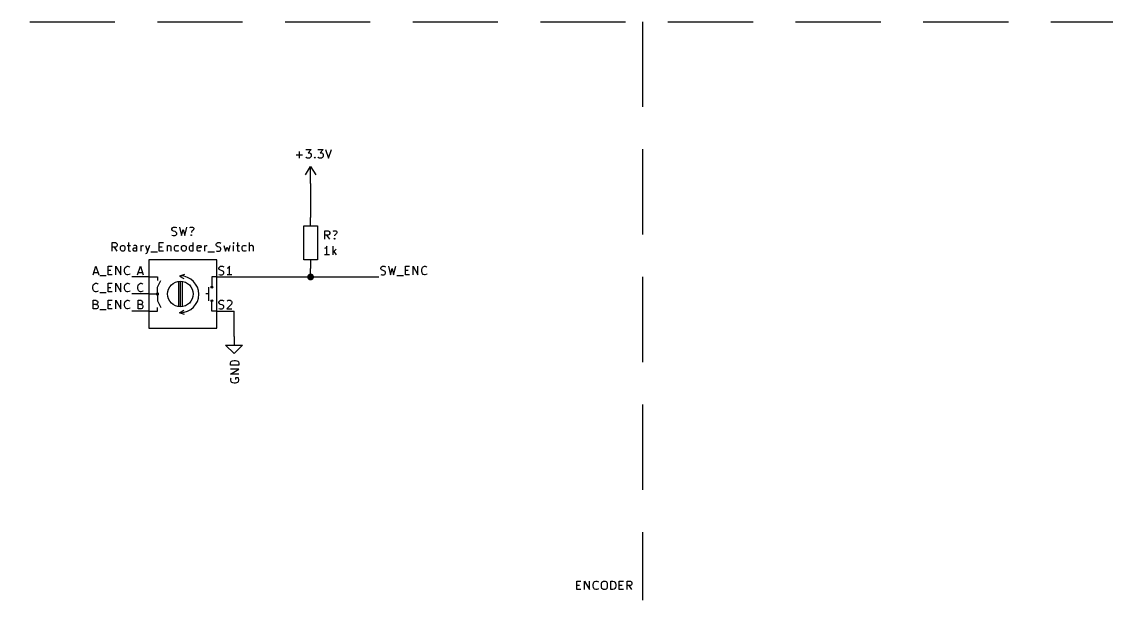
# Model space of a CAD drawing. Extents: x 0.5 to 16.1, y -11.2 to -0.6.
# Drawn here: x 6.45 to 12.83, y -11.2 to -7.8 of the extents above; entities that cross this region are included whole.
import ezdxf

# ---------------------------------------------------------------- set-up
doc = ezdxf.new("R2010")
doc.units = 0
doc.header["$MEASUREMENT"] = 0
doc.linetypes.add('DASHED', pattern=[0.75, 0.5, -0.25])
for name, color, linetype in [('BLACK', 7, 'CONTINUOUS'), ('BLUE3', 171, 'CONTINUOUS'), ('CYAN2', 4, 'CONTINUOUS'), ('GREEN2', 3, 'CONTINUOUS'), ('LYELLOW', 51, 'CONTINUOUS'), ('RED2', 1, 'CONTINUOUS')]:
    doc.layers.add(name, color=color, linetype=linetype)

msp = doc.modelspace()

# ---------------------------------------------------------------- linework, layer by layer
at = {"layer": 'BLACK', "linetype": 'CONTINUOUS'}
for p, q in [((6.873, -9.287), (6.889, -9.237)), ((6.889, -9.237), (6.906, -9.287)), ((6.961, -9.287), (6.961, -9.237)), ((6.961, -9.237), (6.985, -9.237)), ((7.006, -9.287), (7.006, -9.237)), ((7.006, -9.237), (7.035, -9.287)), ((7.035, -9.287), (7.035, -9.237)), ((7.061, -9.244), (7.066, -9.24)), ((7.066, -9.24), (7.073, -9.237)), ((7.073, -9.237), (7.077, -9.237)), ((7.077, -9.237), (7.085, -9.24)), ((7.085, -9.24), (7.087, -9.242)), ((8.564, -9.242), (8.567, -9.24)), ((8.567, -9.24), (8.572, -9.237)), ((8.572, -9.237), (8.583, -9.237)), ((8.583, -9.237), (8.591, -9.24)), ((8.607, -9.237), (8.619, -9.287)), ((8.638, -9.287), (8.65, -9.237)), ((8.707, -9.287), (8.707, -9.237)), ((8.707, -9.237), (8.731, -9.237)), ((8.753, -9.287), (8.753, -9.237)), ((8.753, -9.237), (8.781, -9.287)), ((8.781, -9.287), (8.781, -9.237)), ((8.807, -9.244), (8.812, -9.24)), ((8.812, -9.24), (8.819, -9.237)), ((8.819, -9.237), (8.824, -9.237)), ((8.824, -9.237), (8.831, -9.24)), ((8.831, -9.24), (8.833, -9.242)), ((6.877, -9.273), (6.901, -9.273)), ((6.911, -9.292), (6.949, -9.292)), ((6.961, -9.261), (6.977, -9.261)), ((6.985, -9.287), (6.961, -9.287)), ((7.056, -9.259), (7.058, -9.249)), ((7.056, -9.266), (7.056, -9.259)), ((7.058, -9.275), (7.056, -9.266)), ((7.058, -9.249), (7.061, -9.244)), ((7.061, -9.28), (7.058, -9.275)), ((7.066, -9.285), (7.061, -9.28)), ((7.073, -9.287), (7.066, -9.285)), ((7.077, -9.287), (7.073, -9.287)), ((7.085, -9.285), (7.077, -9.287)), ((7.087, -9.282), (7.085, -9.285)), ((8.562, -9.247), (8.564, -9.242)), ((8.562, -9.251), (8.562, -9.247)), ((8.564, -9.256), (8.562, -9.251)), ((8.562, -9.285), (8.569, -9.287)), ((8.567, -9.259), (8.564, -9.256)), ((8.572, -9.261), (8.567, -9.259)), ((8.569, -9.287), (8.581, -9.287)), ((8.581, -9.263), (8.572, -9.261)), ((8.586, -9.266), (8.581, -9.263)), ((8.581, -9.287), (8.586, -9.285)), ((8.588, -9.268), (8.586, -9.266)), ((8.586, -9.285), (8.588, -9.282)), ((8.591, -9.273), (8.588, -9.268)), ((8.588, -9.282), (8.591, -9.278)), ((8.591, -9.278), (8.591, -9.273)), ((8.619, -9.287), (8.629, -9.251)), ((8.629, -9.251), (8.638, -9.287)), ((8.657, -9.292), (8.695, -9.292)), ((8.707, -9.261), (8.724, -9.261)), ((8.731, -9.287), (8.707, -9.287)), ((8.803, -9.259), (8.805, -9.249)), ((8.803, -9.266), (8.803, -9.259)), ((8.805, -9.275), (8.803, -9.266)), ((8.805, -9.249), (8.807, -9.244)), ((8.807, -9.28), (8.805, -9.275)), ((8.812, -9.285), (8.807, -9.28)), ((8.819, -9.287), (8.812, -9.285)), ((8.824, -9.287), (8.819, -9.287)), ((8.831, -9.285), (8.824, -9.287)), ((8.833, -9.282), (8.831, -9.285)), ((6.87, -9.359), (6.873, -9.349)), ((6.87, -9.366), (6.87, -9.359)), ((6.873, -9.375), (6.87, -9.366)), ((6.873, -9.349), (6.875, -9.344)), ((6.875, -9.344), (6.88, -9.34)), ((6.88, -9.34), (6.887, -9.337)), ((6.887, -9.337), (6.892, -9.337)), ((6.892, -9.337), (6.899, -9.34)), ((6.899, -9.34), (6.901, -9.342)), ((6.961, -9.387), (6.961, -9.337)), ((6.961, -9.337), (6.985, -9.337)), ((6.961, -9.361), (6.977, -9.361)), ((7.006, -9.387), (7.006, -9.337)), ((7.006, -9.337), (7.035, -9.387)), ((7.035, -9.387), (7.035, -9.337)), ((7.056, -9.359), (7.058, -9.349)), ((7.056, -9.366), (7.056, -9.359)), ((7.058, -9.375), (7.056, -9.366)), ((7.058, -9.349), (7.061, -9.344)), ((7.061, -9.344), (7.066, -9.34)), ((7.066, -9.34), (7.073, -9.337)), ((7.073, -9.337), (7.077, -9.337)), ((7.077, -9.337), (7.085, -9.34)), ((7.085, -9.34), (7.087, -9.342)), ((6.875, -9.38), (6.873, -9.375)), ((6.88, -9.385), (6.875, -9.38)), ((6.887, -9.387), (6.88, -9.385)), ((6.892, -9.387), (6.887, -9.387)), ((6.899, -9.385), (6.892, -9.387)), ((6.901, -9.382), (6.899, -9.385)), ((6.911, -9.392), (6.949, -9.392)), ((6.985, -9.387), (6.961, -9.387)), ((7.061, -9.38), (7.058, -9.375)), ((7.066, -9.385), (7.061, -9.38)), ((7.073, -9.387), (7.066, -9.385)), ((7.077, -9.387), (7.073, -9.387)), ((7.085, -9.385), (7.077, -9.387)), ((7.087, -9.382), (7.085, -9.385)), ((6.873, -9.487), (6.873, -9.437)), ((6.873, -9.437), (6.889, -9.437)), ((6.889, -9.461), (6.873, -9.461)), ((6.892, -9.487), (6.873, -9.487)), ((6.889, -9.437), (6.894, -9.44)), ((6.894, -9.459), (6.889, -9.461)), ((6.889, -9.461), (6.897, -9.463)), ((6.897, -9.485), (6.892, -9.487)), ((6.894, -9.44), (6.897, -9.442)), ((6.897, -9.456), (6.894, -9.459)), ((6.897, -9.442), (6.899, -9.447)), ((6.899, -9.451), (6.897, -9.456)), ((6.897, -9.463), (6.899, -9.466)), ((6.899, -9.482), (6.897, -9.485)), ((6.899, -9.447), (6.899, -9.451)), ((6.899, -9.466), (6.901, -9.47)), ((6.901, -9.478), (6.899, -9.482)), ((6.901, -9.47), (6.901, -9.478)), ((6.911, -9.492), (6.949, -9.492)), ((6.961, -9.487), (6.961, -9.437)), ((6.961, -9.437), (6.985, -9.437)), ((6.961, -9.461), (6.977, -9.461)), ((6.985, -9.487), (6.961, -9.487)), ((7.006, -9.487), (7.006, -9.437)), ((7.006, -9.437), (7.035, -9.487)), ((7.035, -9.487), (7.035, -9.437)), ((7.056, -9.459), (7.058, -9.449)), ((7.056, -9.466), (7.056, -9.459)), ((7.058, -9.475), (7.056, -9.466)), ((7.058, -9.449), (7.061, -9.444)), ((7.061, -9.48), (7.058, -9.475)), ((7.061, -9.444), (7.066, -9.44)), ((7.066, -9.485), (7.061, -9.48)), ((7.066, -9.44), (7.073, -9.437)), ((7.073, -9.487), (7.066, -9.485)), ((7.073, -9.437), (7.077, -9.437)), ((7.077, -9.487), (7.073, -9.487)), ((7.077, -9.437), (7.085, -9.44)), ((7.085, -9.485), (7.077, -9.487)), ((7.085, -9.44), (7.087, -9.442)), ((7.087, -9.482), (7.085, -9.485))]:
    msp.add_line(p, q, dxfattribs=at)
at = {"layer": 'BLUE3', "linetype": 'DASHED'}
for p, q in [((0.5, -7.8), (16.05, -7.8)), ((10.1, -7.8), (10.1, -11.2))]:
    msp.add_line(p, q, dxfattribs=at)
at = {"layer": 'BLUE3', "linetype": 'CONTINUOUS'}
for p, q in [((9.714, -11.137), (9.714, -11.087)), ((9.714, -11.087), (9.738, -11.087)), ((9.76, -11.137), (9.76, -11.087)), ((9.76, -11.087), (9.788, -11.137)), ((9.788, -11.137), (9.788, -11.087)), ((9.819, -11.09), (9.826, -11.087)), ((9.826, -11.087), (9.831, -11.087)), ((9.831, -11.087), (9.838, -11.09)), ((9.867, -11.09), (9.872, -11.087)), ((9.872, -11.087), (9.881, -11.087)), ((9.881, -11.087), (9.886, -11.09)), ((9.914, -11.137), (9.914, -11.087)), ((9.914, -11.087), (9.926, -11.087)), ((9.926, -11.087), (9.933, -11.09)), ((9.964, -11.137), (9.964, -11.087)), ((9.964, -11.087), (9.988, -11.087)), ((10.01, -11.137), (10.01, -11.087)), ((10.01, -11.087), (10.029, -11.087)), ((10.029, -11.087), (10.033, -11.09)), ((9.714, -11.111), (9.731, -11.111)), ((9.738, -11.137), (9.714, -11.137)), ((9.81, -11.109), (9.812, -11.099)), ((9.81, -11.116), (9.81, -11.109)), ((9.812, -11.125), (9.81, -11.116)), ((9.812, -11.099), (9.814, -11.094)), ((9.814, -11.13), (9.812, -11.125)), ((9.814, -11.094), (9.819, -11.09)), ((9.819, -11.135), (9.814, -11.13)), ((9.826, -11.137), (9.819, -11.135)), ((9.831, -11.137), (9.826, -11.137)), ((9.838, -11.135), (9.831, -11.137)), ((9.838, -11.09), (9.841, -11.092)), ((9.841, -11.132), (9.838, -11.135)), ((9.86, -11.104), (9.862, -11.094)), ((9.86, -11.12), (9.86, -11.104)), ((9.862, -11.13), (9.86, -11.12)), ((9.862, -11.094), (9.867, -11.09)), ((9.867, -11.135), (9.862, -11.13)), ((9.872, -11.137), (9.867, -11.135)), ((9.881, -11.137), (9.872, -11.137)), ((9.886, -11.135), (9.881, -11.137)), ((9.886, -11.09), (9.891, -11.094)), ((9.891, -11.13), (9.886, -11.135)), ((9.891, -11.094), (9.893, -11.104)), ((9.893, -11.12), (9.891, -11.13)), ((9.893, -11.104), (9.893, -11.12)), ((9.926, -11.137), (9.914, -11.137)), ((9.933, -11.135), (9.926, -11.137)), ((9.933, -11.09), (9.938, -11.094)), ((9.938, -11.13), (9.933, -11.135)), ((9.938, -11.094), (9.941, -11.099)), ((9.941, -11.125), (9.938, -11.13)), ((9.941, -11.099), (9.943, -11.109)), ((9.943, -11.116), (9.941, -11.125)), ((9.943, -11.109), (9.943, -11.116)), ((9.964, -11.111), (9.981, -11.111)), ((9.988, -11.137), (9.964, -11.137)), ((10.029, -11.113), (10.01, -11.113)), ((10.038, -11.137), (10.022, -11.113)), ((10.033, -11.111), (10.029, -11.113)), ((10.033, -11.09), (10.036, -11.092)), ((10.036, -11.109), (10.033, -11.111)), ((10.036, -11.092), (10.038, -11.097)), ((10.038, -11.104), (10.036, -11.109)), ((10.038, -11.097), (10.038, -11.104))]:
    msp.add_line(p, q, dxfattribs=at)
at = {"layer": 'CYAN2', "linetype": 'CONTINUOUS'}
for p, q in [((8.065, -8.582), (8.103, -8.582)), ((8.084, -8.601), (8.084, -8.563)), ((8.122, -8.551), (8.153, -8.551)), ((8.124, -8.599), (8.122, -8.596)), ((8.129, -8.601), (8.124, -8.599)), ((8.143, -8.601), (8.129, -8.601)), ((8.153, -8.551), (8.136, -8.57)), ((8.136, -8.57), (8.143, -8.57)), ((8.143, -8.57), (8.148, -8.573)), ((8.148, -8.599), (8.143, -8.601)), ((8.148, -8.573), (8.15, -8.575)), ((8.15, -8.596), (8.148, -8.599)), ((8.15, -8.575), (8.153, -8.58)), ((8.153, -8.592), (8.15, -8.596)), ((8.153, -8.58), (8.153, -8.592)), ((8.172, -8.599), (8.174, -8.596)), ((8.174, -8.601), (8.172, -8.599)), ((8.174, -8.596), (8.176, -8.599)), ((8.174, -8.596), (8.174, -8.601)), ((8.176, -8.599), (8.174, -8.601)), ((8.193, -8.551), (8.224, -8.551)), ((8.195, -8.599), (8.193, -8.596)), ((8.2, -8.601), (8.195, -8.599)), ((8.215, -8.601), (8.2, -8.601)), ((8.224, -8.551), (8.207, -8.57)), ((8.207, -8.57), (8.215, -8.57)), ((8.215, -8.57), (8.219, -8.573)), ((8.219, -8.599), (8.215, -8.601)), ((8.219, -8.573), (8.222, -8.575)), ((8.222, -8.596), (8.219, -8.599)), ((8.222, -8.575), (8.224, -8.58)), ((8.224, -8.592), (8.222, -8.596)), ((8.224, -8.58), (8.224, -8.592)), ((8.238, -8.551), (8.255, -8.601)), ((8.255, -8.601), (8.272, -8.551)), ((7.335, -9.017), (7.338, -9.012)), ((7.335, -9.021), (7.335, -9.017)), ((7.338, -9.026), (7.335, -9.021)), ((7.338, -9.012), (7.34, -9.01)), ((7.34, -9.029), (7.338, -9.026)), ((7.34, -9.01), (7.345, -9.007)), ((7.345, -9.031), (7.34, -9.029)), ((7.345, -9.007), (7.357, -9.007)), ((7.354, -9.033), (7.345, -9.031)), ((7.359, -9.036), (7.354, -9.033)), ((7.357, -9.007), (7.364, -9.01)), ((7.361, -9.038), (7.359, -9.036)), ((7.364, -9.043), (7.361, -9.038)), ((7.361, -9.052), (7.364, -9.048)), ((7.364, -9.048), (7.364, -9.043)), ((7.38, -9.007), (7.392, -9.057)), ((7.392, -9.057), (7.402, -9.021)), ((7.402, -9.021), (7.411, -9.057)), ((7.411, -9.057), (7.423, -9.007)), ((7.44, -9.01), (7.445, -9.007)), ((7.445, -9.007), (7.457, -9.007)), ((7.452, -9.031), (7.45, -9.036)), ((7.45, -9.036), (7.45, -9.038)), ((7.454, -9.029), (7.452, -9.031)), ((7.459, -9.026), (7.454, -9.029)), ((7.457, -9.007), (7.461, -9.01)), ((7.461, -9.024), (7.459, -9.026)), ((7.461, -9.01), (7.464, -9.014)), ((7.464, -9.019), (7.461, -9.024)), ((7.464, -9.014), (7.464, -9.019)), ((8.234, -9.078), (8.234, -9.028)), ((8.234, -9.028), (8.253, -9.028)), ((8.253, -9.028), (8.258, -9.031)), ((8.258, -9.031), (8.26, -9.033)), ((8.26, -9.033), (8.263, -9.038)), ((8.263, -9.045), (8.26, -9.05)), ((8.263, -9.038), (8.263, -9.045)), ((8.282, -9.031), (8.286, -9.028)), ((8.286, -9.028), (8.298, -9.028)), ((8.301, -9.047), (8.296, -9.05)), ((8.298, -9.028), (8.303, -9.031)), ((8.303, -9.045), (8.301, -9.047)), ((8.303, -9.031), (8.305, -9.035)), ((8.305, -9.04), (8.303, -9.045)), ((8.305, -9.035), (8.305, -9.04)), ((6.985, -9.148), (6.985, -9.098)), ((6.985, -9.098), (7.004, -9.098)), ((7.004, -9.098), (7.009, -9.101)), ((7.009, -9.101), (7.011, -9.103)), ((7.011, -9.103), (7.014, -9.108)), ((7.014, -9.108), (7.014, -9.115)), ((7.08, -9.098), (7.08, -9.141)), ((7.261, -9.148), (7.261, -9.098)), ((7.261, -9.098), (7.285, -9.098)), ((7.335, -9.055), (7.342, -9.057)), ((7.342, -9.057), (7.354, -9.057)), ((7.354, -9.057), (7.359, -9.055)), ((7.359, -9.055), (7.361, -9.052)), ((7.447, -9.055), (7.45, -9.052)), ((7.45, -9.057), (7.447, -9.055)), ((7.45, -9.052), (7.452, -9.055)), ((7.45, -9.052), (7.45, -9.057)), ((7.452, -9.055), (7.45, -9.057)), ((7.461, -9.148), (7.461, -9.098)), ((7.595, -9.108), (7.597, -9.103)), ((7.595, -9.112), (7.595, -9.108)), ((7.597, -9.117), (7.595, -9.112)), ((7.597, -9.103), (7.6, -9.101)), ((7.6, -9.101), (7.604, -9.098)), ((7.604, -9.098), (7.616, -9.098)), ((7.616, -9.098), (7.623, -9.101)), ((7.697, -9.098), (7.695, -9.101)), ((7.695, -9.101), (7.697, -9.103)), ((7.7, -9.101), (7.697, -9.098)), ((7.697, -9.098), (7.697, -9.103)), ((7.697, -9.103), (7.7, -9.101)), ((7.721, -9.098), (7.721, -9.141)), ((7.792, -9.148), (7.792, -9.098)), ((8.253, -9.054), (8.234, -9.054)), ((8.263, -9.078), (8.246, -9.054)), ((8.258, -9.052), (8.253, -9.054)), ((8.26, -9.05), (8.258, -9.052)), ((8.289, -9.076), (8.291, -9.073)), ((8.291, -9.078), (8.289, -9.076)), ((8.294, -9.052), (8.291, -9.057)), ((8.291, -9.057), (8.291, -9.059)), ((8.291, -9.073), (8.294, -9.076)), ((8.291, -9.073), (8.291, -9.078)), ((8.294, -9.076), (8.291, -9.078)), ((8.296, -9.05), (8.294, -9.052)), ((7.004, -9.124), (6.985, -9.124)), ((7.014, -9.148), (6.997, -9.124)), ((7.009, -9.122), (7.004, -9.124)), ((7.011, -9.12), (7.009, -9.122)), ((7.014, -9.115), (7.011, -9.12)), ((7.033, -9.124), (7.035, -9.12)), ((7.033, -9.139), (7.033, -9.124)), ((7.035, -9.143), (7.033, -9.139)), ((7.035, -9.12), (7.038, -9.117)), ((7.038, -9.146), (7.035, -9.143)), ((7.038, -9.117), (7.042, -9.115)), ((7.042, -9.148), (7.038, -9.146)), ((7.042, -9.115), (7.05, -9.115)), ((7.05, -9.148), (7.042, -9.148)), ((7.05, -9.115), (7.054, -9.117)), ((7.054, -9.146), (7.05, -9.148)), ((7.054, -9.117), (7.057, -9.12)), ((7.057, -9.143), (7.054, -9.146)), ((7.057, -9.12), (7.059, -9.124)), ((7.059, -9.139), (7.057, -9.143)), ((7.059, -9.124), (7.059, -9.139)), ((7.073, -9.115), (7.092, -9.115)), ((7.08, -9.141), (7.083, -9.146)), ((7.083, -9.146), (7.088, -9.148)), ((7.088, -9.148), (7.092, -9.148)), ((7.107, -9.136), (7.109, -9.131)), ((7.107, -9.141), (7.107, -9.136)), ((7.109, -9.146), (7.107, -9.141)), ((7.114, -9.115), (7.109, -9.117)), ((7.109, -9.131), (7.114, -9.129)), ((7.114, -9.148), (7.109, -9.146)), ((7.123, -9.115), (7.114, -9.115)), ((7.114, -9.129), (7.126, -9.129)), ((7.126, -9.148), (7.114, -9.148)), ((7.128, -9.117), (7.123, -9.115)), ((7.126, -9.129), (7.13, -9.127)), ((7.13, -9.146), (7.126, -9.148)), ((7.13, -9.122), (7.128, -9.117)), ((7.13, -9.148), (7.13, -9.122)), ((7.154, -9.148), (7.154, -9.115)), ((7.154, -9.124), (7.157, -9.12)), ((7.157, -9.12), (7.159, -9.117)), ((7.159, -9.117), (7.164, -9.115)), ((7.164, -9.115), (7.169, -9.115)), ((7.18, -9.115), (7.192, -9.148)), ((7.185, -9.162), (7.18, -9.165)), ((7.188, -9.16), (7.185, -9.162)), ((7.192, -9.148), (7.188, -9.16)), ((7.204, -9.115), (7.192, -9.148)), ((7.211, -9.153), (7.25, -9.153)), ((7.261, -9.122), (7.278, -9.122)), ((7.285, -9.148), (7.261, -9.148)), ((7.307, -9.115), (7.307, -9.148)), ((7.307, -9.12), (7.309, -9.117)), ((7.309, -9.117), (7.314, -9.115)), ((7.314, -9.115), (7.321, -9.115)), ((7.321, -9.115), (7.326, -9.117)), ((7.326, -9.117), (7.328, -9.122)), ((7.328, -9.122), (7.328, -9.148)), ((7.35, -9.124), (7.352, -9.12)), ((7.35, -9.139), (7.35, -9.124)), ((7.352, -9.143), (7.35, -9.139)), ((7.352, -9.12), (7.354, -9.117)), ((7.354, -9.146), (7.352, -9.143)), ((7.354, -9.117), (7.359, -9.115)), ((7.359, -9.148), (7.354, -9.146)), ((7.359, -9.115), (7.369, -9.115)), ((7.369, -9.148), (7.359, -9.148)), ((7.369, -9.115), (7.373, -9.117)), ((7.373, -9.146), (7.369, -9.148)), ((7.392, -9.124), (7.395, -9.12)), ((7.392, -9.139), (7.392, -9.124)), ((7.395, -9.143), (7.392, -9.139)), ((7.395, -9.12), (7.397, -9.117)), ((7.397, -9.146), (7.395, -9.143)), ((7.397, -9.117), (7.402, -9.115)), ((7.402, -9.148), (7.397, -9.146)), ((7.402, -9.115), (7.409, -9.115)), ((7.409, -9.148), (7.402, -9.148)), ((7.409, -9.115), (7.414, -9.117)), ((7.414, -9.146), (7.409, -9.148)), ((7.414, -9.117), (7.416, -9.12)), ((7.416, -9.143), (7.414, -9.146)), ((7.416, -9.12), (7.419, -9.124)), ((7.419, -9.139), (7.416, -9.143)), ((7.419, -9.124), (7.419, -9.139)), ((7.438, -9.124), (7.44, -9.12)), ((7.438, -9.139), (7.438, -9.124)), ((7.44, -9.143), (7.438, -9.139)), ((7.44, -9.12), (7.442, -9.117)), ((7.442, -9.146), (7.44, -9.143)), ((7.442, -9.117), (7.447, -9.115)), ((7.447, -9.148), (7.442, -9.146)), ((7.447, -9.115), (7.457, -9.115)), ((7.457, -9.148), (7.447, -9.148)), ((7.457, -9.115), (7.461, -9.117)), ((7.461, -9.146), (7.457, -9.148)), ((7.483, -9.122), (7.485, -9.117)), ((7.483, -9.141), (7.483, -9.122)), ((7.507, -9.127), (7.483, -9.131)), ((7.485, -9.146), (7.483, -9.141)), ((7.485, -9.117), (7.49, -9.115)), ((7.49, -9.148), (7.485, -9.146)), ((7.49, -9.115), (7.5, -9.115)), ((7.5, -9.148), (7.49, -9.148)), ((7.5, -9.115), (7.504, -9.117)), ((7.504, -9.146), (7.5, -9.148)), ((7.504, -9.117), (7.507, -9.122)), ((7.507, -9.122), (7.507, -9.127)), ((7.528, -9.148), (7.528, -9.115)), ((7.528, -9.124), (7.53, -9.12)), ((7.53, -9.12), (7.533, -9.117)), ((7.533, -9.117), (7.538, -9.115)), ((7.538, -9.115), (7.542, -9.115)), ((7.547, -9.153), (7.585, -9.153)), ((7.595, -9.146), (7.602, -9.148)), ((7.6, -9.12), (7.597, -9.117)), ((7.604, -9.122), (7.6, -9.12)), ((7.602, -9.148), (7.614, -9.148)), ((7.614, -9.124), (7.604, -9.122)), ((7.619, -9.127), (7.614, -9.124)), ((7.614, -9.148), (7.619, -9.146)), ((7.621, -9.129), (7.619, -9.127)), ((7.619, -9.146), (7.621, -9.143)), ((7.623, -9.134), (7.621, -9.129)), ((7.621, -9.143), (7.623, -9.139)), ((7.623, -9.139), (7.623, -9.134)), ((7.64, -9.115), (7.65, -9.148)), ((7.65, -9.148), (7.659, -9.124)), ((7.659, -9.124), (7.669, -9.148)), ((7.669, -9.148), (7.678, -9.115)), ((7.697, -9.148), (7.697, -9.115)), ((7.714, -9.115), (7.733, -9.115)), ((7.721, -9.141), (7.723, -9.146)), ((7.723, -9.146), (7.728, -9.148)), ((7.728, -9.148), (7.733, -9.148)), ((7.747, -9.124), (7.75, -9.12)), ((7.747, -9.139), (7.747, -9.124)), ((7.75, -9.143), (7.747, -9.139)), ((7.75, -9.12), (7.752, -9.117)), ((7.752, -9.146), (7.75, -9.143)), ((7.752, -9.117), (7.757, -9.115)), ((7.757, -9.148), (7.752, -9.146)), ((7.757, -9.115), (7.766, -9.115)), ((7.766, -9.148), (7.757, -9.148)), ((7.766, -9.115), (7.771, -9.117)), ((7.771, -9.146), (7.766, -9.148)), ((7.795, -9.117), (7.792, -9.12)), ((7.8, -9.115), (7.795, -9.117)), ((7.807, -9.115), (7.8, -9.115)), ((7.811, -9.117), (7.807, -9.115)), ((7.814, -9.122), (7.811, -9.117)), ((7.814, -9.148), (7.814, -9.122)), ((8.237, -9.131), (8.232, -9.133)), ((8.261, -9.169), (8.232, -9.169)), ((8.242, -9.126), (8.237, -9.131)), ((8.246, -9.119), (8.242, -9.126)), ((8.246, -9.169), (8.246, -9.119)), ((8.282, -9.169), (8.282, -9.119)), ((8.301, -9.136), (8.282, -9.155)), ((8.287, -9.15), (8.301, -9.169)), ((7.679, -9.807), (7.682, -9.799)), ((7.679, -9.818), (7.679, -9.807)), ((7.682, -9.799), (7.686, -9.795)), ((7.686, -9.795), (7.691, -9.792)), ((7.691, -9.792), (7.701, -9.79)), ((7.701, -9.79), (7.708, -9.79)), ((7.708, -9.79), (7.717, -9.792)), ((7.717, -9.792), (7.722, -9.795)), ((7.722, -9.795), (7.727, -9.799)), ((7.727, -9.799), (7.729, -9.807)), ((7.729, -9.807), (7.729, -9.818)), ((7.729, -9.818), (7.679, -9.818)), ((7.679, -9.871), (7.729, -9.842)), ((7.729, -9.842), (7.679, -9.842)), ((7.729, -9.871), (7.679, -9.871)), ((7.682, -9.895), (7.679, -9.899)), ((7.679, -9.899), (7.679, -9.907)), ((7.679, -9.907), (7.682, -9.914)), ((7.682, -9.914), (7.686, -9.918)), ((7.686, -9.918), (7.691, -9.921)), ((7.691, -9.921), (7.701, -9.923)), ((7.701, -9.923), (7.708, -9.923)), ((7.724, -9.892), (7.708, -9.892)), ((7.708, -9.892), (7.708, -9.902)), ((7.708, -9.923), (7.717, -9.921)), ((7.717, -9.921), (7.722, -9.918)), ((7.722, -9.918), (7.727, -9.914)), ((7.727, -9.895), (7.724, -9.892)), ((7.729, -9.902), (7.727, -9.895)), ((7.727, -9.914), (7.729, -9.907)), ((7.729, -9.907), (7.729, -9.902))]:
    msp.add_line(p, q, dxfattribs=at)
at = {"layer": 'GREEN2', "linetype": 'CONTINUOUS'}
for p, q in [((8.15, -8.75), (8.15, -8.95)), ((7.7, -9.3), (8.15, -9.3)), ((8.15, -9.3), (8.15, -9.25)), ((8.15, -9.3), (8.55, -9.3)), ((7.7, -9.65), (7.7, -9.5))]:
    msp.add_line(p, q, dxfattribs=at)
at = {"layer": 'GREEN2', "const_width": 0.02}
msp.add_lwpolyline([(8.14, -9.3, 1), (8.16, -9.3, 1)], format="xyb", close=True, dxfattribs=at)
at = {"layer": 'LYELLOW', "linetype": 'CONTINUOUS'}
for p, q in [((7.2, -9.2), (7.2, -9.6)), ((7.6, -9.2), (7.2, -9.2)), ((7.6, -9.6), (7.6, -9.2)), ((7.2, -9.6), (7.6, -9.6))]:
    msp.add_line(p, q, dxfattribs=at)
at = {"layer": 'RED2', "linetype": 'CONTINUOUS'}
for p, q in [((8.12, -8.7), (8.15, -8.65)), ((8.15, -8.75), (8.15, -8.65)), ((8.15, -8.65), (8.18, -8.7)), ((8.15, -9), (8.15, -8.95)), ((8.11, -9.2), (8.11, -9)), ((8.11, -9), (8.19, -9)), ((8.19, -9), (8.19, -9.2)), ((7.133, -9.287), (7.15, -9.237)), ((7.15, -9.237), (7.166, -9.287)), ((7.2, -9.2), (7.2, -9.6)), ((7.6, -9.2), (7.2, -9.2)), ((7.2, -9.2), (7.2, -9.6)), ((7.6, -9.2), (7.2, -9.2)), ((7.6, -9.6), (7.6, -9.2)), ((7.6, -9.6), (7.6, -9.2)), ((7.614, -9.242), (7.616, -9.24)), ((7.616, -9.24), (7.621, -9.237)), ((7.621, -9.237), (7.633, -9.237)), ((7.633, -9.237), (7.64, -9.24)), ((7.673, -9.237), (7.669, -9.244)), ((7.673, -9.287), (7.673, -9.237)), ((8.19, -9.2), (8.11, -9.2)), ((8.15, -9.2), (8.15, -9.25)), ((7.2, -9.3), (7.1, -9.3)), ((7.138, -9.273), (7.161, -9.273)), ((7.2, -9.3), (7.25, -9.3)), ((7.25, -9.3), (7.25, -9.32)), ((7.41, -9.285), (7.38, -9.295)), ((7.38, -9.295), (7.405, -9.31)), ((7.6, -9.3), (7.57, -9.3)), ((7.57, -9.3), (7.57, -9.36)), ((7.6, -9.3), (7.7, -9.3)), ((7.611, -9.247), (7.614, -9.242)), ((7.611, -9.251), (7.611, -9.247)), ((7.614, -9.256), (7.611, -9.251)), ((7.611, -9.285), (7.619, -9.287)), ((7.616, -9.259), (7.614, -9.256)), ((7.621, -9.261), (7.616, -9.259)), ((7.619, -9.287), (7.63, -9.287)), ((7.63, -9.263), (7.621, -9.261)), ((7.635, -9.266), (7.63, -9.263)), ((7.63, -9.287), (7.635, -9.285)), ((7.638, -9.268), (7.635, -9.266)), ((7.635, -9.285), (7.638, -9.282)), ((7.64, -9.273), (7.638, -9.268)), ((7.638, -9.282), (7.64, -9.278)), ((7.64, -9.278), (7.64, -9.273)), ((7.664, -9.249), (7.659, -9.251)), ((7.688, -9.287), (7.659, -9.287)), ((7.669, -9.244), (7.664, -9.249)), ((7.134, -9.359), (7.136, -9.349)), ((7.134, -9.366), (7.134, -9.359)), ((7.136, -9.375), (7.134, -9.366)), ((7.136, -9.349), (7.139, -9.344)), ((7.139, -9.344), (7.144, -9.34)), ((7.144, -9.34), (7.151, -9.337)), ((7.151, -9.337), (7.155, -9.337)), ((7.155, -9.337), (7.163, -9.34)), ((7.163, -9.34), (7.165, -9.342)), ((7.25, -9.36), (7.27, -9.32)), ((7.25, -9.4), (7.25, -9.36)), ((7.375, -9.47), (7.375, -9.33)), ((7.385, -9.47), (7.385, -9.33)), ((7.395, -9.33), (7.395, -9.47)), ((7.55, -9.36), (7.55, -9.44)), ((7.2, -9.4), (7.1, -9.4)), ((7.139, -9.38), (7.136, -9.375)), ((7.144, -9.385), (7.139, -9.38)), ((7.151, -9.387), (7.144, -9.385)), ((7.155, -9.387), (7.151, -9.387)), ((7.163, -9.385), (7.155, -9.387)), ((7.165, -9.382), (7.163, -9.385)), ((7.2, -9.4), (7.25, -9.4)), ((7.23, -9.4), (7.25, -9.4)), ((7.25, -9.4), (7.25, -9.44)), ((7.55, -9.4), (7.535, -9.4)), ((7.136, -9.487), (7.136, -9.437)), ((7.136, -9.437), (7.153, -9.437)), ((7.153, -9.461), (7.136, -9.461)), ((7.155, -9.487), (7.136, -9.487)), ((7.153, -9.437), (7.158, -9.44)), ((7.158, -9.459), (7.153, -9.461)), ((7.153, -9.461), (7.16, -9.463)), ((7.16, -9.485), (7.155, -9.487)), ((7.158, -9.44), (7.16, -9.442)), ((7.16, -9.456), (7.158, -9.459)), ((7.16, -9.442), (7.163, -9.447)), ((7.163, -9.451), (7.16, -9.456)), ((7.16, -9.463), (7.163, -9.466)), ((7.163, -9.482), (7.16, -9.485)), ((7.163, -9.447), (7.163, -9.451)), ((7.163, -9.466), (7.165, -9.47)), ((7.165, -9.478), (7.163, -9.482)), ((7.165, -9.47), (7.165, -9.478)), ((7.25, -9.44), (7.27, -9.48)), ((7.25, -9.5), (7.25, -9.48)), ((7.38, -9.51), (7.405, -9.495)), ((7.57, -9.5), (7.57, -9.44)), ((7.611, -9.447), (7.614, -9.442)), ((7.611, -9.451), (7.611, -9.447)), ((7.614, -9.456), (7.611, -9.451)), ((7.611, -9.485), (7.619, -9.487)), ((7.614, -9.442), (7.616, -9.44)), ((7.616, -9.459), (7.614, -9.456)), ((7.616, -9.44), (7.621, -9.437)), ((7.621, -9.461), (7.616, -9.459)), ((7.619, -9.487), (7.63, -9.487)), ((7.621, -9.437), (7.633, -9.437)), ((7.63, -9.463), (7.621, -9.461)), ((7.635, -9.466), (7.63, -9.463)), ((7.63, -9.487), (7.635, -9.485)), ((7.633, -9.437), (7.64, -9.44)), ((7.638, -9.468), (7.635, -9.466)), ((7.635, -9.485), (7.638, -9.482)), ((7.64, -9.473), (7.638, -9.468)), ((7.638, -9.482), (7.64, -9.478)), ((7.64, -9.478), (7.64, -9.473)), ((7.685, -9.459), (7.657, -9.487)), ((7.657, -9.487), (7.688, -9.487)), ((7.659, -9.442), (7.661, -9.44)), ((7.661, -9.44), (7.666, -9.437)), ((7.666, -9.437), (7.678, -9.437)), ((7.678, -9.437), (7.683, -9.44)), ((7.683, -9.44), (7.685, -9.442)), ((7.685, -9.442), (7.688, -9.447)), ((7.688, -9.451), (7.685, -9.459)), ((7.688, -9.447), (7.688, -9.451)), ((7.2, -9.5), (7.1, -9.5)), ((7.2, -9.5), (7.25, -9.5)), ((7.41, -9.52), (7.38, -9.51)), ((7.6, -9.5), (7.57, -9.5)), ((7.6, -9.5), (7.7, -9.5)), ((7.2, -9.6), (7.6, -9.6)), ((7.2, -9.6), (7.6, -9.6)), ((7.7, -9.65), (7.7, -9.7)), ((7.7, -9.75), (7.65, -9.7)), ((7.65, -9.7), (7.7, -9.7)), ((7.7, -9.7), (7.75, -9.7)), ((7.75, -9.7), (7.7, -9.75))]:
    msp.add_line(p, q, dxfattribs=at)
at = {"layer": 'RED2', "const_width": 0.01}
msp.add_lwpolyline([(7.245, -9.4, 1), (7.255, -9.4, 1)], format="xyb", close=True, dxfattribs=at)
at = {"layer": 'RED2'}
for centre, radius in [((7.385, -9.4), 0.075), ((7.57, -9.36), 0.005), ((7.57, -9.44), 0.005)]:
    msp.add_circle(centre, radius, dxfattribs=at)
msp.add_arc((7.385, -9.402), 0.108, -449.9, -270.1, dxfattribs=at)

doc.saveas('drawing.dxf')
